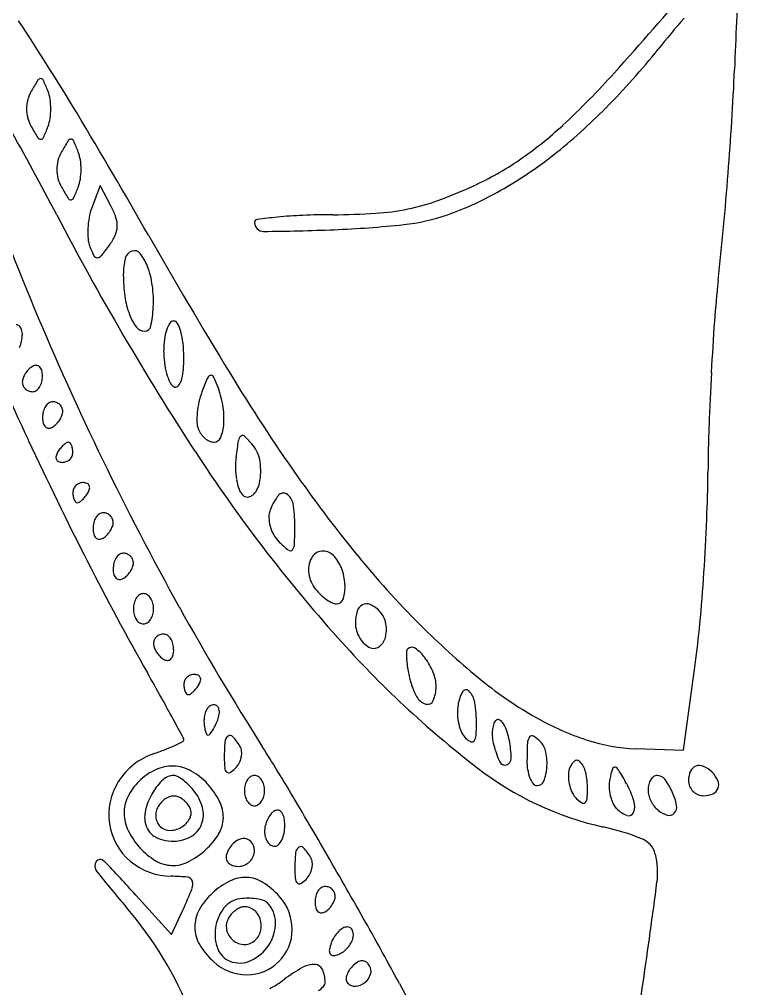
# Model space of a CAD drawing. Header units: millimetres. Extents: x 56222 to 3066687, y -650199 to -121287.
# Drawn here: x 140373.82 to 140374.71, y -185770.094 to -185768.895 of the extents above; entities that cross this region are included whole.
import ezdxf

# ---------------------------------------------------------------- set-up
doc = ezdxf.new("R2010")
doc.units = ezdxf.units.MM
doc.header["$MEASUREMENT"] = 0
doc.layers.add('$TD_AUDIT_GENERATED_(A0BDF17)', color=32, linetype='Continuous', lineweight=30)

msp = doc.modelspace()

# ---------------------------------------------------------------- linework, layer by layer
at = {"layer": '$TD_AUDIT_GENERATED_(A0BDF17)', "linetype": 'Continuous', "lineweight": 25, "ltscale": 2}
for p, q in [((140373.9201, -185769.1002), (140373.9099, -185769.1279)), ((140373.934, -185769.1262), (140373.9201, -185769.1002)), ((140374.642, -185769.7989), (140374.6567, -185769.6927)), ((140374.5834, -185769.7969), (140374.642, -185769.7989)), ((140373.9645, -185769.9782), (140374.0086, -185770.027)), ((140374.0086, -185770.027), (140374.0224, -185769.9967))]:
    msp.add_line(p, q, dxfattribs=at)
for centre, radius, start, end in [((140361.4707, -185768.348), 13.2489, 357.36663, 357.87725), ((140370.292, -185765.1407), 5.7256, 318.1476, 319.6015), ((140371.3193, -185770.5543), 2.9997, 30.9614, 33.5488), ((140376.2682, -185770.2767), 2.1344, 139.5971, 140.9367), ((140373.7956, -185768.27), 1.0501, 315.6167, 320.9367), ((140370.787, -185768.7765), 3.9226, 355.4897, 357.3667), ((140373.8467, -185768.9725), 0.00439, 89.9978, 148.1914), ((140373.8467, -185768.9719), 0.00371, 24.1238, 89.9977), ((140373.8377, -185768.3168), 0.9653, 312.7225, 318.1476), ((140374.1496, -185769.1604), 0.3608, 148.1913, 150.6881), ((140373.6013, -185769.0818), 0.2726, 21.0684, 24.1239), ((140373.8784, -185769.0081), 0.0498, 150.6881, 164.2134), ((140373.8125, -185769.0004), 0.0463, 8.2934, 21.0684), ((140373.8695, -185769.0056), 0.0405, 164.2135, 179.9977), ((140373.7767, -185769.0056), 0.0824, 359.9977, 8.2935), ((140374.0695, -185768.538), 0.6668, 308.1411, 315.6167), ((140373.8695, -185769.0056), 0.0405, 179.9977, 195.782), ((140373.8784, -185769.0031), 0.0498, 195.782, 209.3074), ((140373.7767, -185769.0056), 0.0824, 351.702, 359.9977), ((140366.8807, -185773.2172), 8.1759, 29.73715, 30.96143), ((140370.4899, -185770.9007), 3.8096, 27.5825, 29.4712), ((140374.1496, -185768.8509), 0.3608, 209.3073, 211.8042), ((140373.6013, -185768.9295), 0.2726, 335.8715, 338.9271), ((140373.8125, -185769.0108), 0.0463, 338.9271, 351.702), ((140374.1742, -185768.6811), 0.4694, 304.3567, 312.7226), ((140373.8467, -185769.0387), 0.00439, 211.8041, 269.9977), ((140373.8467, -185769.0394), 0.00371, 269.9978, 335.8716), ((140374.1871, -185769.2354), 0.3608, 148.1913, 150.6881), ((140373.8842, -185769.0475), 0.00439, 89.9978, 148.1914), ((140373.8842, -185769.0468), 0.00371, 24.1238, 89.9977), ((140373.6387, -185769.1567), 0.2726, 21.0684, 24.1239), ((140377.1116, -185767.8827), 3.5478, 199.4147, 202.7049), ((140373.9159, -185769.0831), 0.0498, 150.6881, 164.2134), ((140373.8499, -185769.0754), 0.0463, 8.2934, 21.0684), ((140374.1482, -185768.6383), 0.5393, 299.7904, 308.1411), ((140373.907, -185769.0806), 0.0405, 164.2135, 179.9977), ((140373.8142, -185769.0806), 0.0824, 359.9977, 8.2935), ((140374.2233, -185768.753), 0.3824, 294.6008, 304.3567), ((140373.907, -185769.0806), 0.0405, 179.9977, 195.782), ((140373.8142, -185769.0806), 0.0824, 351.702, 359.9977), ((140370.1236, -185768.7242), 4.5881, 353.8208, 355.4897), ((140373.9159, -185769.0781), 0.0498, 195.782, 209.3074), ((140373.8499, -185769.0858), 0.0463, 338.9271, 351.702), ((140374.126, -185768.5404), 0.6162, 290.1437, 294.6008), ((140374.1871, -185768.9258), 0.3608, 209.3073, 211.8042), ((140373.6387, -185769.0044), 0.2726, 335.8715, 338.9271), ((140374.22, -185768.7637), 0.3948, 289.2406, 299.7904), ((140373.8842, -185769.1137), 0.00439, 211.8041, 269.9977), ((140373.8842, -185769.1143), 0.00371, 269.9978, 335.8716), ((140374.2492, -185768.8763), 0.2584, 281.6123, 290.1438), ((140376.9903, -185767.5049), 3.5244, 207.5826, 213.0916), ((140373.9792, -185769.1535), 0.0739, 159.6971, 169.4322), ((140373.8597, -185769.1659), 0.0842, 18.0413, 28.1527), ((140374.2113, -185770.1588), 1.0223, 90.1829, 92.2636), ((140374.2052, -185768.2454), 0.8911, 270.1829, 273.6202), ((140374.2433, -185768.848), 0.2873, 273.6202, 281.6122), ((140374.27, -185768.9069), 0.2432, 276.1049, 289.2406), ((140374.0052, -185769.1584), 0.1003, 169.4322, 177.1745), ((140373.9095, -185769.1497), 0.0319, 357.1745, 18.0413), ((140374.115, -185769.1462), 0.00379, 97.7103, 179.8991), ((140374.1222, -185769.1462), 0.0109, 179.8992, 270.4457), ((140374.2119, -185769.8612), 0.7253, 95.7087, 97.7103), ((140374.1915, -185769.658), 0.5211, 92.2636, 95.7087), ((140374.1568, -185767.8484), 1.3077, 272.3258, 276.1049), ((140373.9965, -185769.158), 0.0916, 177.1745, 185.1594), ((140373.9115, -185769.1498), 0.0299, 335.4632, 357.1745), ((140374.1015, -185766.4874), 2.6698, 270.4457, 272.3259), ((140373.9417, -185769.1629), 0.0366, 185.1594, 200.9914), ((140373.876, -185769.1336), 0.0689, 323.8228, 335.4633), ((140379.802, -185765.8359), 6.705, 209.73714, 211.42871), ((140374.0157, -185769.1345), 0.1159, 200.9913, 207.1532), ((140373.6949, -185769.0011), 0.2933, 320.6451, 323.8228), ((140373.9637, -185769.1934), 0.0127, 109.2637, 165.9192), ((140373.9625, -185769.1901), 0.00913, 38.781, 109.2637), ((140373.9234, -185769.2215), 0.0593, 20.9913, 38.7811), ((140373.9164, -185769.1854), 0.00428, 207.1533, 274.1258), ((140373.9162, -185769.1827), 0.00706, 274.1258, 320.6451), ((140374.0326, -185769.2107), 0.0837, 165.9191, 179.9977), ((140373.8809, -185769.2378), 0.1048, 7.4711, 20.9914), ((140374.1343, -185769.2107), 0.1854, 179.9977, 188.2626), ((140376.0443, -185769.3652), 1.3672, 173.8208, 175.9258), ((140373.8299, -185769.2445), 0.1563, 357.4461, 7.4711), ((140374.0573, -185769.2219), 0.1077, 188.2625, 200.6781), ((140377.267, -185767.8177), 3.7163, 202.705, 205.8826), ((140373.8566, -185769.2457), 0.1295, 347.2715, 357.4461), ((140377.8677, -185767.5342), 4.4532, 202.8853, 204.9887), ((140374.0153, -185769.2378), 0.0628, 200.6781, 216.8592), ((140374.0113, -185769.2737), 0.00575, 89.9978, 146.5554), ((140374.0113, -185769.2734), 0.00543, 27.4191, 89.9977), ((140378.1473, -185769.515), 3.4756, 175.9257, 176.9745), ((140373.8164, -185769.2787), 0.00591, 48.5866, 91.6492), ((140373.8142, -185769.2811), 0.00915, 15.8566, 48.5865), ((140373.7998, -185769.2852), 0.0242, 359.9978, 15.8567), ((140373.9752, -185769.2679), 0.0126, 216.8592, 269.9978), ((140373.9752, -185769.2725), 0.00796, 269.9978, 347.2715), ((140374.0607, -185769.2985), 0.0614, 161.2186, 172.6033), ((140374.0364, -185769.2903), 0.0358, 146.5553, 161.2186), ((140373.9688, -185769.2954), 0.0533, 15.6918, 27.4192), ((140373.7911, -185769.2852), 0.0328, 346.3443, 359.9977), ((140374.1082, -185769.3047), 0.1093, 172.6032, 179.9978), ((140373.936, -185769.3046), 0.0873, 6.0856, 15.6919), ((140373.7835, -185769.2833), 0.0407, 334.7241, 346.3443), ((140374.1156, -185769.3047), 0.1168, 179.9977, 187.191), ((140373.8632, -185769.3124), 0.1606, 359.9977, 6.0857), ((140373.8325, -185769.3124), 0.1913, 354.7258, 359.9977), ((140373.8544, -185769.3503), 0.0319, 135.6348, 147.3204), ((140373.8497, -185769.3456), 0.0253, 121.7152, 135.6347), ((140373.8412, -185769.3318), 0.00903, 90.0236, 121.7153), ((140373.8412, -185769.3288), 0.00595, 46.7393, 90.0237), ((140373.8385, -185769.3316), 0.00984, 15.1288, 46.7393), ((140374.0925, -185769.3076), 0.0935, 187.191, 195.6918), ((140373.8384, -185769.3436), 0.0145, 159.5081, 179.9978), ((140373.852, -185769.3487), 0.029, 147.3204, 159.5081), ((140373.8225, -185769.3359), 0.0264, 359.9978, 15.1289), ((140373.8187, -185769.3359), 0.0302, 345.7419, 359.9977), ((140374.0714, -185769.3135), 0.0716, 195.6918, 204.9316), ((140373.9692, -185769.325), 0.0541, 341.2185, 354.7258), ((140374.4539, -185769.5065), 0.4347, 157.3368, 159.6971), ((140374.0591, -185769.3417), 0.0069, 111.428, 157.3368), ((140374.0577, -185769.338), 0.00294, 26.7306, 111.4279), ((140373.9483, -185769.3931), 0.1254, 20.9914, 26.7308), ((140376.1597, -185768.0617), 2.4366, 211.4287, 215.0291), ((140378.3019, -185769.5231), 3.6303, 176.9744, 178.0149), ((140373.8349, -185769.3436), 0.011, 179.9977, 204.0713), ((140373.8358, -185769.3433), 0.0119, 204.0715, 226.7393), ((140373.8362, -185769.3428), 0.0126, 226.7394, 248.7459), ((140373.8325, -185769.3415), 0.0151, 304.9347, 327.3204), ((140373.8272, -185769.3381), 0.0215, 327.3205, 345.7419), ((140374.0179, -185769.3384), 0.0126, 204.9316, 238.2804), ((140374.0135, -185769.3456), 0.00413, 238.2803, 312.6512), ((140374.006, -185769.3376), 0.0151, 312.6513, 341.2186), ((140373.9446, -185769.3945), 0.1294, 9.9619, 20.9913), ((140373.8364, -185769.3422), 0.0132, 248.7459, 269.9977), ((140373.8364, -185769.3471), 0.00832, 269.9977, 304.9348), ((140374.1382, -185769.3897), 0.0981, 159.6972, 167.2733), ((140373.8707, -185769.3852), 0.0215, 147.3205, 165.7419), ((140373.8653, -185769.3817), 0.0151, 124.9347, 147.3204), ((140373.8614, -185769.3762), 0.00832, 89.9977, 124.9348), ((140373.8614, -185769.381), 0.0132, 68.7459, 89.9977), ((140373.8616, -185769.3805), 0.0126, 46.7394, 68.7459), ((140373.8621, -185769.38), 0.0119, 24.0715, 46.7393), ((140373.8629, -185769.3796), 0.011, 359.9977, 24.0713), ((140374.1475, -185769.3918), 0.1077, 167.2733, 174.3372), ((140373.9765, -185769.3889), 0.097, 356.2767, 9.9619), ((140373.8791, -185769.3874), 0.0302, 165.7419, 179.9977), ((140373.8753, -185769.3874), 0.0264, 179.9978, 195.1289), ((140373.8458, -185769.3746), 0.029, 327.3204, 339.5081), ((140373.8594, -185769.3796), 0.0145, 339.5081, 359.9978), ((140374.1321, -185769.3903), 0.0921, 174.3372, 181.7301), ((140373.8593, -185769.3917), 0.00984, 195.1288, 226.7393), ((140373.8567, -185769.3945), 0.00595, 226.7393, 270.0237), ((140373.8567, -185769.3914), 0.00903, 270.0236, 301.7153), ((140373.8481, -185769.3776), 0.0253, 301.7152, 315.6347), ((140373.8434, -185769.373), 0.0319, 315.6348, 327.3204), ((140374.0654, -185769.3923), 0.0254, 181.73, 200.9914), ((140374.0193, -185769.3917), 0.0541, 337.8408, 356.2767), ((140376.8481, -185769.4728), 2.1757, 178.0149, 179.5417), ((140374.0681, -185769.3913), 0.0283, 200.9914, 215.4467), ((140374.0692, -185769.3905), 0.0296, 215.4468, 229.4261), ((140374.0609, -185769.4086), 0.00923, 269.9978, 337.8408), ((140374.0993, -185769.417), 0.00815, 125.1574, 170.8095), ((140374.0968, -185769.4134), 0.00377, 45.3957, 125.1572), ((140374.0017, -185769.5098), 0.1391, 39.4466, 45.3958), ((140378.0155, -185767.4653), 4.6163, 204.9887, 207.0616), ((140373.9012, -185769.4495), 0.0385, 133.356, 141.5202), ((140373.895, -185769.443), 0.0295, 124.5506, 133.3559), ((140373.8809, -185769.4225), 0.00464, 89.9977, 124.5506), ((140373.8809, -185769.4207), 0.00285, 42.3495, 89.9977), ((140373.8755, -185769.4256), 0.0101, 23.7945, 42.3495), ((140373.8691, -185769.4284), 0.0171, 9.656, 23.7944), ((140374.0663, -185769.3939), 0.0252, 229.4261, 244.5588), ((140374.0609, -185769.4053), 0.0126, 244.5589, 269.9977), ((140374.5592, -185769.4914), 0.4741, 170.8094, 173.2875), ((140374.0767, -185769.4481), 0.042, 8.2911, 39.4465), ((140373.872, -185769.4365), 0.00647, 167.1661, 203.7944), ((140373.881, -185769.4386), 0.0157, 148.2803, 167.1662), ((140373.9098, -185769.4564), 0.0496, 141.5201, 148.2802), ((140373.8738, -185769.43), 0.0127, 313.3561, 336.0094), ((140373.8747, -185769.4303), 0.0117, 336.0093, 359.9977), ((140373.8579, -185769.4303), 0.0285, 359.9978, 9.656), ((140375.6433, -185768.3827), 1.9165, 213.0916, 221.7836), ((140374.1891, -185769.4479), 0.1014, 173.2876, 181.3488), ((140373.871, -185769.437), 0.00534, 203.7943, 245.1213), ((140373.8732, -185769.4323), 0.0105, 245.1213, 269.9977), ((140373.8732, -185769.4289), 0.0139, 269.9977, 291.3261), ((140373.8734, -185769.4295), 0.0133, 291.3262, 313.3559), ((140377.2412, -185767.8302), 3.6876, 205.8827, 209.0725), ((140374.0423, -185769.4531), 0.0767, 348.4367, 8.291), ((140374.183, -185769.448), 0.0953, 181.3488, 189.7945), ((140375.4903, -185768.5309), 1.619, 215.0292, 219.5444), ((140373.0067, -185769.442), 1.6658, 357.5473, 359.5416), ((140373.899, -185769.4807), 0.0127, 133.356, 156.0094), ((140373.8994, -185769.4812), 0.0133, 111.3262, 133.356), ((140373.8996, -185769.4817), 0.0139, 89.9977, 111.3261), ((140373.8996, -185769.4784), 0.0105, 65.1213, 89.9977), ((140373.9018, -185769.4736), 0.00534, 23.7943, 65.1213), ((140373.9008, -185769.4741), 0.00647, 347.1661, 23.7944), ((140374.1648, -185769.4512), 0.0768, 189.7946, 198.8657), ((140374.0912, -185769.4631), 0.0269, 310.3001, 348.4366), ((140373.8981, -185769.4803), 0.0117, 156.0093, 179.9977), ((140373.9149, -185769.4803), 0.0285, 179.9978, 189.656), ((140373.863, -185769.4542), 0.0496, 321.5201, 328.2802), ((140373.8917, -185769.472), 0.0157, 328.2803, 347.1662), ((140374.1096, -185769.47), 0.0185, 198.8655, 224.9977), ((140374.1028, -185769.4768), 0.00891, 224.9977, 310.3), ((140374.195, -185769.5259), 0.0687, 141.9943, 159.0042), ((140374.1469, -185769.4883), 0.00767, 57.6857, 141.9944), ((140374.1415, -185769.4968), 0.0177, 9.5021, 57.6857), ((140373.9037, -185769.4822), 0.0171, 189.656, 203.7944), ((140373.8973, -185769.485), 0.0101, 203.7945, 222.3495), ((140373.8919, -185769.4899), 0.00285, 222.3495, 269.9977), ((140373.8919, -185769.4882), 0.00464, 269.9977, 304.5506), ((140373.8778, -185769.4677), 0.0295, 304.5506, 313.3559), ((140373.8716, -185769.4611), 0.0385, 313.356, 321.5202), ((140374, -185769.5205), 0.1612, 359.9978, 9.502), ((140373.9277, -185769.5192), 0.0151, 124.9347, 147.3204), ((140373.9239, -185769.5136), 0.00832, 89.9977, 124.9348), ((140373.9239, -185769.5184), 0.0132, 68.7459, 89.9977), ((140373.9241, -185769.5179), 0.0126, 46.7394, 68.7459), ((140374.1552, -185769.5106), 0.0261, 159.0041, 180.481), ((140373.9416, -185769.5248), 0.0302, 165.7419, 179.9977), ((140373.9331, -185769.5226), 0.0215, 147.3205, 165.7419), ((140373.9245, -185769.5174), 0.0119, 24.0715, 46.7393), ((140373.9253, -185769.517), 0.011, 359.9977, 24.0713), ((140373.9219, -185769.517), 0.0145, 339.5081, 359.9978), ((140374.1711, -185769.5105), 0.042, 180.4811, 195.5243), ((140373.4831, -185769.5204), 0.6781, 357.9783, 359.9978), ((140371.8894, -185769.3942), 2.7842, 356.1898, 357.5472), ((140373.9378, -185769.5248), 0.0264, 179.9978, 195.1289), ((140373.9218, -185769.5291), 0.00984, 195.1288, 226.7393), ((140373.9058, -185769.5104), 0.0319, 315.6348, 327.3204), ((140373.9083, -185769.512), 0.029, 327.3204, 339.5081), ((140374.1755, -185769.5092), 0.0466, 195.5245, 209.8054), ((140374.1723, -185769.5111), 0.0429, 209.8054, 224.9977), ((140373.9191, -185769.5319), 0.00595, 226.7393, 270.0237), ((140373.9191, -185769.5288), 0.00903, 270.0236, 301.7153), ((140373.9106, -185769.515), 0.0253, 301.7152, 315.6347), ((140374.2344, -185769.449), 0.1307, 224.9976, 231.5445), ((140374.1505, -185769.544), 0.0103, 317.5059, 357.9783), ((140373.9488, -185769.5636), 0.00832, 89.9977, 124.9348), ((140373.9488, -185769.5684), 0.0132, 68.7459, 89.9977), ((140373.949, -185769.5679), 0.0126, 46.7394, 68.7459), ((140374.1554, -185769.5485), 0.00363, 231.5446, 317.506), ((140374.196, -185769.5687), 0.0161, 97.0646, 152.4786), ((140374.1962, -185769.5701), 0.0175, 44.9977, 97.0647), ((140377.0693, -185767.9488), 3.5538, 207.0615, 209.5835), ((140373.9666, -185769.5747), 0.0302, 165.7419, 179.9977), ((140373.9581, -185769.5726), 0.0215, 147.3205, 165.7419), ((140373.9527, -185769.5691), 0.0151, 124.9347, 147.3204), ((140373.9495, -185769.5674), 0.0119, 24.0715, 46.7393), ((140373.9503, -185769.567), 0.011, 359.9977, 24.0713), ((140373.9469, -185769.567), 0.0145, 339.5081, 359.9978), ((140374.2107, -185769.5763), 0.0326, 152.4786, 187.8885), ((140374.1773, -185769.589), 0.0443, 20.6211, 44.9977), ((140375.1493, -185768.8124), 1.1769, 219.5445, 225.2793), ((140373.9627, -185769.5747), 0.0264, 179.9978, 195.1289), ((140373.9308, -185769.5604), 0.0319, 315.6348, 327.3204), ((140373.9333, -185769.5619), 0.029, 327.3204, 339.5081), ((140374.1501, -185769.5992), 0.0734, 3.9136, 20.621), ((140372.0064, -185769.402), 2.667, 354.8216, 356.1898), ((140373.9467, -185769.5791), 0.00984, 195.1288, 226.7393), ((140373.9441, -185769.5819), 0.00595, 226.7393, 270.0237), ((140373.9441, -185769.5788), 0.00903, 270.0236, 301.7153), ((140373.9356, -185769.565), 0.0253, 301.7152, 315.6347), ((140374.2157, -185769.5756), 0.0376, 187.8886, 219.6879), ((140374.2429, -185769.553), 0.073, 219.6879, 227.1738), ((140374.1765, -185769.5974), 0.0468, 342.5287, 3.9136), ((140373.9819, -185769.622), 0.0203, 146.3076, 165.1554), ((140373.9772, -185769.6189), 0.0147, 123.7162, 146.3076), ((140373.9738, -185769.6138), 0.00858, 89.9978, 123.7162), ((140373.9738, -185769.6138), 0.00858, 56.2793, 89.9977), ((140373.9704, -185769.6189), 0.0147, 33.6879, 56.2792), ((140373.9657, -185769.622), 0.0203, 14.8401, 33.6879), ((140374.2389, -185769.5574), 0.0671, 227.1738, 235.1475), ((140374.2314, -185769.568), 0.0541, 235.1475, 243.6632), ((140374.2127, -185769.6088), 0.00892, 269.9978, 342.5288), ((140373.9893, -185769.624), 0.028, 165.1554, 179.9978), ((140373.9893, -185769.624), 0.028, 179.9976, 194.8401), ((140373.9583, -185769.624), 0.028, 359.9976, 14.8401), ((140373.9583, -185769.624), 0.028, 345.1554, 359.9978), ((140376.9982, -185767.9653), 3.4095, 209.0724, 212.4554), ((140374.2127, -185769.6059), 0.0118, 243.6633, 269.9977), ((140374.2853, -185769.6414), 0.0492, 162.856, 179.9978), ((140374.2511, -185769.6308), 0.0134, 117.7231, 162.856), ((140374.25, -185769.6287), 0.011, 66.5012, 117.7231), ((140374.2403, -185769.6511), 0.0354, 44.9977, 66.5012), ((140374.2434, -185769.6479), 0.0309, 13.7419, 44.9977), ((140373.9819, -185769.6259), 0.0203, 194.8401, 213.6879), ((140373.9772, -185769.6291), 0.0147, 213.6879, 236.2792), ((140373.9704, -185769.6291), 0.0147, 303.7162, 326.3076), ((140373.9657, -185769.6259), 0.0203, 326.3076, 345.1554), ((140373.9738, -185769.6341), 0.00858, 236.2793, 269.9977), ((140373.9738, -185769.6341), 0.00858, 269.9978, 303.7162), ((140374.2696, -185769.6414), 0.0335, 179.9977, 196.6323), ((140374.2755, -185769.6396), 0.0396, 196.6322, 211.2818), ((140374.2359, -185769.6497), 0.0386, 347.2883, 13.7419), ((140375.0005, -185768.9628), 0.9653, 225.2793, 230.991), ((140373.6114, -185769.5474), 1.0553, 352.0873, 354.8216), ((140373.9973, -185769.6669), 0.011, 155.9241, 179.9978), ((140373.9981, -185769.6673), 0.0119, 133.2561, 155.924), ((140373.9986, -185769.6678), 0.0126, 111.2496, 133.2561), ((140373.9988, -185769.6684), 0.0132, 89.9978, 111.2495), ((140373.9988, -185769.6635), 0.00832, 55.0606, 89.9978), ((140373.9949, -185769.6691), 0.0151, 32.675, 55.0608), ((140373.9895, -185769.6725), 0.0215, 14.2536, 32.675), ((140375.1754, -185768.8009), 1.289, 221.7836, 232.255), ((140374.2726, -185769.6414), 0.0363, 211.2818, 226.5832), ((140374.2521, -185769.6534), 0.0221, 309.9996, 347.2884), ((140374.0008, -185769.6669), 0.0145, 179.9977, 200.4874), ((140374.0144, -185769.6619), 0.029, 200.4874, 212.675), ((140373.981, -185769.6747), 0.0302, 359.9978, 14.2536), ((140373.9849, -185769.6747), 0.0264, 344.8666, 359.9977), ((140374.2627, -185769.6519), 0.0218, 226.5832, 249.0041), ((140374.259, -185769.6616), 0.0114, 249.0041, 309.9996), ((140374.3051, -185769.6776), 0.00576, 134.9978, 178.2802), ((140374.306, -185769.6786), 0.00705, 54.9549, 134.9978), ((140374.2791, -185769.717), 0.054, 36.9266, 54.9549), ((140374.0168, -185769.6603), 0.0319, 212.6751, 224.3607), ((140374.0121, -185769.6649), 0.0253, 224.3608, 238.2802), ((140374.0035, -185769.6787), 0.00903, 238.2802, 269.9718), ((140374.0035, -185769.6818), 0.00595, 269.9718, 313.2562), ((140374.0009, -185769.679), 0.00984, 313.2562, 344.8667), ((140374.3946, -185769.6803), 0.0952, 178.2803, 183.8786), ((140374.4116, -185769.6792), 0.1124, 183.8787, 189.7811), ((140374.2559, -185769.7344), 0.083, 22.5133, 36.9266), ((140374.4696, -185769.6692), 0.1712, 189.7812, 194.0871), ((140370.0277, -185771.9462), 4.5433, 29.1397, 29.5834), ((140374.0364, -185769.718), 0.0127, 133.356, 156.0094), ((140374.0368, -185769.7185), 0.0133, 111.3262, 133.356), ((140374.037, -185769.719), 0.0139, 89.9977, 111.3261), ((140374.037, -185769.7157), 0.0105, 65.1213, 89.9977), ((140374.0392, -185769.711), 0.00534, 23.7943, 65.1213), ((140374.0382, -185769.7114), 0.00647, 347.1661, 23.7944), ((140374.3987, -185769.687), 0.0981, 194.087, 207.6708), ((140374.2903, -185769.7202), 0.0457, 359.9977, 22.5133), ((140374.0355, -185769.7177), 0.0117, 156.0093, 179.9977), ((140374.0523, -185769.7177), 0.0285, 179.9978, 189.656), ((140374.0411, -185769.7196), 0.0171, 189.656, 203.7944), ((140374.009, -185769.6985), 0.0385, 313.356, 321.5202), ((140374.0004, -185769.6916), 0.0496, 321.5201, 328.2802), ((140374.0291, -185769.7094), 0.0157, 328.2803, 347.1662), ((140374.2925, -185769.7202), 0.0435, 336.6532, 359.9978), ((140374.3731, -185769.7291), 0.00498, 44.8172, 150.479), ((140374.6997, -185769.3341), 0.4875, 230.9911, 240.5141), ((140371.8412, -185770.9352), 2.4671, 28.4388, 29.1397), ((140374.0347, -185769.7224), 0.0101, 203.7945, 222.3495), ((140374.0293, -185769.7273), 0.00285, 222.3495, 269.9977), ((140374.0293, -185769.7255), 0.00464, 269.9977, 304.5506), ((140374.0152, -185769.705), 0.0295, 304.5506, 313.3559), ((140374.3284, -185769.7238), 0.0187, 207.6709, 253.9828), ((140374.41, -185769.75), 0.0474, 150.4789, 171.3878), ((140374.3579, -185769.7441), 0.0263, 9.301, 44.8172), ((140374.0696, -185769.7593), 0.0206, 147.1456, 165.6417), ((140374.0645, -185769.756), 0.0145, 124.7214, 147.1457), ((140374.0609, -185769.7507), 0.0081, 89.9977, 124.7214), ((140374.0609, -185769.7486), 0.00601, 48.1762, 89.9978), ((140374.0595, -185769.7502), 0.00808, 14.6796, 48.1762), ((140374.0525, -185769.752), 0.0153, 351.8106, 14.6797), ((140374.3254, -185769.7343), 0.00775, 253.9828, 336.6532), ((140374.4212, -185769.7517), 0.0587, 171.3878, 182.7014), ((140374.2247, -185769.766), 0.1613, 359.9978, 9.3009), ((140366.3663, -185773.9003), 8.6934, 28.26511, 28.43884), ((140374.0777, -185769.7614), 0.0289, 165.6418, 179.9978), ((140374.0347, -185769.7495), 0.0332, 339.004, 351.8105), ((140374.4306, -185769.7513), 0.0682, 182.7014, 192.8211), ((140374.6308, -185769.4559), 0.3475, 240.5141, 251.9217), ((140374.1214, -185769.7614), 0.0727, 179.9977, 185.6684), ((140374.0881, -185769.7647), 0.0391, 185.6685, 194.6797), ((140374.0112, -185769.7436), 0.0572, 327.1457, 334.1096), ((140373.9802, -185769.7286), 0.0916, 334.1096, 339.0042), ((140374.4218, -185769.7533), 0.0592, 192.821, 203.5355), ((140374.2088, -185769.766), 0.1772, 355.2788, 359.9977), ((140374.4383, -185769.7767), 0.0327, 160.2655, 173.8274), ((140374.415, -185769.7684), 0.00802, 121.7151, 160.2654), ((140374.4128, -185769.7648), 0.00386, 55.1355, 121.7152), ((140374.4056, -185769.7752), 0.0165, 32.374, 55.1356), ((140374.3863, -185769.7874), 0.0393, 18.3551, 32.3741), ((140374.0179, -185769.7863), 0.00589, 359.9978, 28.2652), ((140374.074, -185769.7684), 0.0246, 194.6796, 205.3809), ((140374.0537, -185769.778), 0.0021, 205.3808, 269.9977), ((140374.0537, -185769.7771), 0.00303, 269.9978, 320.1136), ((140374.0217, -185769.7504), 0.0447, 320.1135, 327.1456), ((140374.0842, -185769.7893), 0.00963, 125.6079, 174.742), ((140374.0812, -185769.7851), 0.00445, 41.9204, 125.608), ((140374.0241, -185769.8364), 0.0812, 31.7152, 41.9204), ((140374.389, -185769.7676), 0.0233, 203.5356, 224.9977), ((140374.3869, -185769.7696), 0.0204, 224.9977, 246.1418), ((140374.3726, -185769.7795), 0.0129, 323.1744, 355.2787), ((140374.4522, -185769.7782), 0.0467, 173.8274, 185.4002), ((140374.4683, -185769.7767), 0.063, 185.4001, 194.6527), ((140374.3379, -185769.8035), 0.0903, 10.8199, 18.3551), ((140374.463, -185769.7907), 0.014, 143.9704, 177.2872), ((140374.4546, -185769.7846), 0.0036, 57.831, 143.9704), ((140374.4301, -185769.8235), 0.0496, 44.9977, 57.8311), ((140373.9124, -185769.5701), 0.2444, 291.1645, 294.2466), ((140373.8616, -185769.4573), 0.368, 294.2466, 295.9327), ((140374.0216, -185769.7863), 0.00217, 295.9326, 359.9977), ((140374.2829, -185769.8076), 0.2091, 174.7421, 179.9977), ((140374.0803, -185769.8016), 0.0151, 6.4792, 31.7152), ((140372.1836, -185771.0273), 2.2963, 30.7874, 32.4553), ((140374.3801, -185769.7851), 0.00352, 246.1417, 323.1744), ((140374.5259, -185769.7616), 0.1225, 194.6528, 204.9296), ((140374.2963, -185769.8114), 0.1327, 1.08, 10.8199), ((140374.8992, -185769.8114), 0.4507, 177.2873, 179.9977), ((140374.4474, -185769.8062), 0.0251, 11.268, 44.9978), ((140374.5907, -185769.5787), 0.2184, 251.9217, 268.0782), ((140374.0138, -185769.8824), 0.0838, 109.2164, 147.5096), ((140373.8378, -185769.3774), 0.451, 289.2164, 291.1646), ((140374.2147, -185769.8076), 0.1409, 179.9978, 185.2337), ((140374.0681, -185769.802), 0.0274, 332.0258, 348.6632), ((140374.0714, -185769.8026), 0.024, 348.6632, 6.4792), ((140374.4032, -185769.815), 0.0701, 355.599, 11.2679), ((140374.0092, -185769.8669), 0.0484, 87.8222, 114.7823), ((140374.0091, -185769.8682), 0.0497, 61.2911, 87.8223), ((140374.0688, -185769.8024), 0.0266, 314.9977, 332.0258), ((140374.63, -185769.5054), 0.3981, 232.255, 257.3834), ((140374.4211, -185769.8104), 0.0069, 204.9295, 287.6636), ((140374.4207, -185769.8091), 0.00825, 287.6636, 1.08), ((140374.5272, -185769.8114), 0.0788, 179.9977, 188.7325), ((140374.5222, -185769.8285), 0.0222, 135.8476, 168.5386), ((140374.5102, -185769.8168), 0.00545, 44.8988, 135.8475), ((140374.4951, -185769.8317), 0.0266, 12.2726, 44.8988), ((140374.5568, -185769.8226), 0.00276, 74.0236, 162.9663), ((140374.5555, -185769.8271), 0.00747, 30.7196, 74.0235), ((140374.6615, -185769.8294), 0.0116, 109.6516, 156.321), ((140374.6619, -185769.8306), 0.0129, 65.9434, 109.6516), ((140374.653, -185769.8504), 0.0346, 44.9977, 65.9436), ((140374.0187, -185769.8875), 0.0711, 114.7823, 134.9977), ((140374.0113, -185769.8494), 0.0193, 89.9978, 133.0071), ((140374.0113, -185769.8397), 0.0096, 61.1927, 89.9978), ((140373.9885, -185769.8812), 0.0569, 53.4687, 61.1927), ((140373.9961, -185769.892), 0.0768, 42.1424, 61.2912), ((140374.0828, -185769.8197), 0.00853, 185.2337, 225.6679), ((140374.0793, -185769.8233), 0.00348, 225.6679, 300.6679), ((140374.064, -185769.7976), 0.0334, 300.668, 314.9977), ((140374.1146, -185769.8437), 0.0147, 123.7162, 146.3076), ((140374.1112, -185769.8387), 0.00858, 89.9978, 123.7162), ((140374.1112, -185769.8387), 0.00858, 56.2793, 89.9977), ((140374.1078, -185769.8437), 0.0147, 33.6879, 56.2792), ((140374.4949, -185769.8163), 0.046, 188.7325, 201.7992), ((140374.4176, -185769.8161), 0.0557, 337.9624, 355.5991), ((140374.5347, -185769.831), 0.035, 168.5386, 183.5269), ((140374.4242, -185769.8472), 0.0992, 359.9978, 12.2726), ((140374.6923, -185769.8641), 0.1444, 162.9661, 168.2054), ((140374.0358, -185770.1359), 0.612, 28.8588, 30.7197), ((140374.6134, -185769.8427), 0.0139, 126.0416, 148.2103), ((140374.6095, -185769.8373), 0.00723, 89.9977, 126.0415), ((140374.6095, -185769.8419), 0.0118, 37.2112, 89.9977), ((140374.6773, -185769.8364), 0.0289, 156.321, 179.9977), ((140374.653, -185769.8504), 0.0346, 24.0519, 44.9978), ((140374.0082, -185769.8788), 0.0772, 147.5096, 188.2321), ((140374.0212, -185769.8899), 0.0746, 134.9978, 153.5225), ((140374.0477, -185769.8884), 0.0726, 133.0071, 149.0546), ((140373.98, -185769.8926), 0.0712, 46.1497, 53.4687), ((140373.971, -185769.9019), 0.0841, 39.6878, 46.1498), ((140373.9786, -185769.9079), 0.1005, 27.0752, 42.1425), ((140374.1267, -185769.8488), 0.028, 165.1554, 179.9978), ((140374.1193, -185769.8469), 0.0203, 146.3076, 165.1554), ((140374.1031, -185769.8469), 0.0203, 14.8401, 33.6879), ((140374.0957, -185769.8488), 0.028, 359.9976, 14.8401), ((140374.477, -185769.8235), 0.0268, 201.7991, 218.9539), ((140374.461, -185769.8364), 0.00615, 218.9539, 269.9977), ((140374.461, -185769.8337), 0.00892, 269.9977, 337.9624), ((140374.5495, -185769.8301), 0.0498, 183.527, 195.0456), ((140374.5472, -185769.8307), 0.0475, 195.0457, 206.8034), ((140374.5916, -185769.843), 0.0416, 168.2054, 181.8879), ((140374.4686, -185769.8975), 0.1179, 17.7322, 28.8588), ((140374.6273, -185769.8481), 0.029, 166.2453, 179.9978), ((140374.6188, -185769.846), 0.0202, 148.2103, 166.2452), ((140374.5549, -185769.8834), 0.0805, 24.3855, 37.2112), ((140374.6669, -185769.8364), 0.0186, 179.9978, 202.6219), ((140374.6672, -185769.8362), 0.0189, 202.6218, 224.9977), ((140374.6729, -185769.8416), 0.0129, 340.3439, 24.052), ((140374.0552, -185769.8929), 0.0814, 149.0546, 164.3532), ((140374.0112, -185769.8733), 0.0176, 89.5451, 126.0039), ((140374.0112, -185769.8735), 0.0179, 53.4482, 89.5451), ((140373.9924, -185769.8842), 0.0563, 14.9871, 39.6879), ((140374.1267, -185769.8488), 0.028, 179.9976, 194.8401), ((140374.1193, -185769.8508), 0.0203, 194.8401, 213.6879), ((140374.1031, -185769.8508), 0.0203, 326.3076, 345.1554), ((140374.0957, -185769.8488), 0.028, 345.1554, 359.9978), ((140368.0071, -185773.5157), 7.1579, 30.07253, 30.78735), ((140374.5285, -185769.8402), 0.0265, 206.8035, 224.9978), ((140374.4102, -185769.8472), 0.1133, 354.0927, 359.9977), ((140374.6034, -185769.8427), 0.0534, 181.8878, 193.227), ((140374.5989, -185769.8437), 0.0487, 193.227, 205.0236), ((140374.6273, -185769.8481), 0.0289, 179.9978, 207.3881), ((140374.5558, -185769.883), 0.0795, 11.4998, 24.3855), ((140374.6672, -185769.8362), 0.0189, 224.9977, 247.3737), ((140374.6671, -185769.8365), 0.0186, 247.3736, 269.9977), ((140374.6671, -185769.8262), 0.0289, 269.9978, 293.6745), ((140374.674, -185769.842), 0.0116, 293.6745, 340.3439), ((140373.9944, -185769.8766), 0.0446, 153.5226, 180.7231), ((140374.0209, -185769.8866), 0.0341, 126.0039, 148.2802), ((140374.0008, -185769.8875), 0.0353, 31.7153, 53.4482), ((140374.0301, -185769.8815), 0.0426, 358.4704, 27.0751), ((140374.1146, -185769.8539), 0.0147, 213.6879, 236.2792), ((140374.1112, -185769.859), 0.00858, 236.2793, 269.9977), ((140374.1112, -185769.859), 0.00858, 269.9978, 303.7162), ((140374.1078, -185769.8539), 0.0147, 303.7162, 326.3076), ((140374.5345, -185769.8342), 0.0349, 224.9977, 238.4433), ((140374.518, -185769.861), 0.00351, 238.4433, 310.6603), ((140374.5155, -185769.8581), 0.00735, 310.6603, 354.0928), ((140374.5766, -185769.8541), 0.0241, 205.0235, 224.9977), ((140374.5607, -185769.868), 0.0212, 338.1229, 17.7323), ((140374.6382, -185769.8424), 0.0412, 207.3881, 228.3642), ((140374.6232, -185769.8693), 0.0107, 314.9977, 11.4998), ((140373.9984, -185769.8765), 0.0486, 180.723, 206.5541), ((140374.0143, -185769.8814), 0.039, 164.3532, 190.8984), ((140374.0114, -185769.8792), 0.0224, 168.3808, 185.81), ((140374.0076, -185769.8784), 0.0185, 148.2803, 168.3809), ((140374.0192, -185769.8761), 0.0137, 337.205, 31.7153), ((140374.0142, -185769.8783), 0.0338, 338.7768, 14.987), ((140374.1596, -185769.9002), 0.0359, 141.8883, 154.0933), ((140374.1458, -185769.8894), 0.0183, 121.7153, 141.8884), ((140374.1394, -185769.879), 0.00614, 75.8988, 121.7152), ((140374.1392, -185769.88), 0.00709, 34.7572, 75.8989), ((140374.1308, -185769.8858), 0.0173, 10.9596, 34.7573), ((140374.5847, -185769.846), 0.0356, 224.9977, 249.7835), ((140374.5746, -185769.8736), 0.00625, 249.7835, 338.1229), ((140374.6291, -185769.8527), 0.0274, 228.3642, 254.9015), ((140374.6243, -185769.8704), 0.00912, 254.9015, 314.9977), ((140374.0054, -185769.8793), 0.0743, 188.232, 229.9317), ((140374.0014, -185769.8839), 0.0258, 190.8985, 213.9263), ((140374.0109, -185769.8792), 0.0219, 185.8098, 203.4548), ((140374.0062, -185769.8813), 0.0168, 203.4549, 224.9977), ((140374.0078, -185769.8713), 0.0261, 303.4786, 337.205), ((140374.018, -185769.8798), 0.0297, 299.5381, 338.7768), ((140374.0324, -185769.8816), 0.0403, 328.8738, 358.4704), ((140374.1542, -185769.8995), 0.0305, 165.8351, 179.9978), ((140374.1626, -185769.9016), 0.0391, 154.0933, 165.8351), ((140374.0997, -185769.8918), 0.049, 359.9977, 10.9596), ((140374.0955, -185769.8918), 0.0532, 349.3256, 359.9978), ((140374.0403, -185769.8556), 0.0955, 206.5541, 222.1424), ((140374.0007, -185769.8844), 0.025, 213.9262, 237.4657), ((140374.0063, -185769.8812), 0.0169, 224.9977, 272.4834), ((140374.0057, -185769.8682), 0.0299, 272.4833, 303.4786), ((140373.9929, -185769.8577), 0.0865, 312.1424, 328.8739), ((140374.1495, -185769.8995), 0.0258, 179.9978, 195.4759), ((140374.1153, -185769.8955), 0.0331, 334.0934, 349.3256), ((140374.4736, -185770.2041), 0.318, 68.3788, 77.3833), ((140374.0049, -185769.8778), 0.0327, 237.4658, 257.5877), ((140374.0113, -185769.8488), 0.0625, 257.5877, 269.9977), ((140374.0113, -185769.8679), 0.0434, 269.9978, 299.538), ((140374.1096, -185769.9387), 0.0348, 135.7173, 161.5628), ((140374.0998, -185769.9291), 0.0211, 98.1278, 135.7171), ((140374.0984, -185769.9197), 0.0116, 43.1896, 98.1279), ((140374.0952, -185769.9227), 0.016, 359.9977, 43.1897), ((140374.1432, -185769.9013), 0.0192, 195.4759, 214.7573), ((140374.1391, -185769.9041), 0.0143, 214.7573, 237.5203), ((140374.1362, -185769.9087), 0.00887, 237.5203, 269.9978), ((140374.1362, -185769.9107), 0.00683, 269.9977, 314.2789), ((140374.1269, -185769.9012), 0.0201, 314.2789, 334.0934), ((140374.5806, -185769.9341), 0.0275, 14.3544, 68.3787), ((140374.0336, -185769.8616), 0.0865, 222.1424, 238.8739), ((140373.9835, -185769.8473), 0.1005, 297.0752, 312.1425), ((140374.0868, -185769.9311), 0.0107, 161.5628, 192.1018), ((140374.0916, -185769.9227), 0.0196, 337.3737, 359.9977), ((140374.3703, -185769.945), 0.2091, 174.7421, 179.9977), ((140374.1716, -185769.9267), 0.00963, 125.6079, 174.742), ((140374.1686, -185769.9225), 0.00445, 41.9204, 125.608), ((140374.1116, -185769.9738), 0.0812, 31.7152, 41.9204), ((140374.5183, -185769.9501), 0.0919, 352.6094, 14.3544), ((140373.9229, -185769.9422), 0.00945, 142.4922, 218.7149), ((140373.9204, -185769.9404), 0.00637, 44.0031, 142.4922), ((140372.677, -185771.1412), 1.735, 42.0937, 44.0032), ((140374.0087, -185769.8753), 0.0795, 229.9317, 269.6078), ((140374.0098, -185769.9011), 0.0403, 238.8738, 268.4704), ((140374.0098, -185769.8989), 0.0426, 268.4704, 297.0751), ((140374.0858, -185769.9313), 0.00972, 192.102, 224.9978), ((140374.0882, -185769.9288), 0.0132, 224.9977, 252.3636), ((140374.0913, -185769.9226), 0.0199, 292.6218, 314.9978), ((140374.0913, -185769.9226), 0.0199, 314.9977, 337.3737), ((140374.1677, -185769.939), 0.0151, 6.4792, 31.7152), ((140374.1589, -185769.9401), 0.024, 348.6632, 6.4792), ((140367.5265, -185773.794), 7.7132, 29.36553, 30.07256), ((140375.3358, -185768.8097), 1.8203, 218.7149, 220.56), ((140374.0914, -185769.9188), 0.0237, 252.3636, 269.9978), ((140374.0914, -185769.9229), 0.0196, 269.9977, 292.6218), ((140374.3021, -185769.945), 0.1409, 179.9978, 185.2337), ((140374.1555, -185769.9394), 0.0274, 332.0258, 348.6632), ((140374.0067, -185770.165), 0.2102, 84.0462, 89.6078), ((140374.0278, -185769.9628), 0.00695, 18.8175, 84.0461), ((140374.0221, -185769.9648), 0.0129, 337.7142, 18.8175), ((140374.1266, -185770.0502), 0.1006, 116.9148, 132.1424), ((140374.0998, -185769.9975), 0.0414, 87.3682, 116.9147), ((140374.0998, -185769.9971), 0.041, 57.6458, 87.3681), ((140374.0693, -185770.0452), 0.098, 42.1425, 57.6457), ((140374.1703, -185769.9571), 0.00853, 185.2337, 225.6679), ((140374.1667, -185769.9607), 0.00348, 225.6679, 300.6679), ((140374.1515, -185769.935), 0.0334, 300.668, 314.9977), ((140374.1563, -185769.9398), 0.0266, 314.9977, 332.0258), ((140366.5979, -185768.9227), 8.0786, 351.71956, 352.60947), ((140373.3292, -185769.6808), 0.7619, 335.5023, 337.7141), ((140374.1134, -185770.0357), 0.0809, 132.1424, 150.8653), ((140374.2079, -185769.9848), 0.0215, 147.3205, 165.7419), ((140374.2025, -185769.9814), 0.0151, 124.9347, 147.3204), ((140374.1987, -185769.9758), 0.00832, 89.9977, 124.9348), ((140374.1987, -185769.9807), 0.0132, 68.7459, 89.9977), ((140374.1989, -185769.9801), 0.0126, 46.7394, 68.7459), ((140374.1993, -185769.9796), 0.0119, 24.0715, 46.7393), ((140374.2001, -185769.9792), 0.011, 359.9977, 24.0713), ((140374.0972, -185770.0121), 0.0298, 98.144, 142.6665), ((140374.1034, -185770.0555), 0.0736, 90.0171, 98.144), ((140374.1034, -185770.0498), 0.0679, 81.3821, 90.0171), ((140374.1055, -185770.0363), 0.0543, 72.068, 81.3821), ((140374.1182, -185769.9969), 0.0129, 44.9978, 72.0681), ((140374.1034, -185770.0117), 0.0338, 359.8708, 44.9977), ((140374.0963, -185770.0208), 0.0616, 0.1717, 42.1425), ((140374.2164, -185769.987), 0.0302, 165.7419, 179.9977), ((140374.2126, -185769.987), 0.0264, 179.9978, 195.1289), ((140374.1831, -185769.9742), 0.029, 327.3204, 339.5081), ((140374.1967, -185769.9792), 0.0145, 339.5081, 359.9978), ((140373.5939, -185770.3005), 0.4725, 21.7393, 40.56), ((140374.08, -185770.017), 0.0426, 150.8653, 181.0997), ((140374.1167, -185770.027), 0.0544, 142.6665, 171.0934), ((140374.1084, -185770.0249), 0.0347, 124.9759, 136.1413), ((140374.1056, -185770.0209), 0.0298, 113.051, 124.9758), ((140374.0987, -185770.0048), 0.0123, 89.9977, 113.0509), ((140374.0987, -185770.0116), 0.0191, 51.4243, 89.9977), ((140374.0958, -185770.0152), 0.0238, 18.7014, 51.4241), ((140374.1966, -185769.9913), 0.00984, 195.1288, 226.7393), ((140374.1939, -185769.9941), 0.00595, 226.7393, 270.0237), ((140374.1939, -185769.991), 0.00903, 270.0236, 301.7153), ((140374.1854, -185769.9772), 0.0253, 301.7152, 315.6347), ((140374.1806, -185769.9726), 0.0319, 315.6348, 327.3204), ((140374.0966, -185770.0167), 0.0203, 148.2803, 191.4707), ((140374.1057, -185770.0224), 0.0311, 136.1412, 148.2802), ((140374.0933, -185770.0161), 0.0264, 347.9794, 18.7014), ((140374.0852, -185770.0117), 0.0521, 327.1754, 359.8707), ((140369.5919, -185772.6318), 5.3434, 28.4346, 29.3655), ((140374.0818, -185770.017), 0.0445, 181.0997, 210.5556), ((140374.1136, -185770.0265), 0.0512, 171.0935, 200.5911), ((140374.0995, -185770.0161), 0.0233, 191.4707, 230.4757), ((140374.0956, -185770.0166), 0.024, 314.9977, 347.9793), ((140374.1021, -185770.0208), 0.0558, 314.9977, 0.1718), ((140374.2417, -185770.0498), 0.0375, 134.9895, 147.5563), ((140374.2355, -185770.0436), 0.0288, 120.7831, 134.9896), ((140374.226, -185770.0277), 0.0102, 89.9977, 120.783), ((140374.226, -185770.0247), 0.00728, 21.0348, 89.9977), ((140374.219, -185770.0274), 0.0147, 340.0906, 21.0348), ((140374.0989, -185770.0168), 0.0224, 230.4757, 270.3883), ((140374.099, -185770.0199), 0.0193, 270.3884, 314.9978), ((140374.2459, -185770.0525), 0.0425, 147.5563, 159.0041), ((140374.2006, -185770.0207), 0.0344, 315.8094, 340.0906), ((140374.1216, -185769.9935), 0.0906, 210.5556, 227.8531), ((140374.0903, -185770.0352), 0.0263, 200.5911, 249.0042), ((140374.0854, -185770.0118), 0.0518, 294.3837, 327.1754), ((140374.2121, -185770.0467), 0.0083, 169.3855, 206.0496), ((140374.2488, -185770.0536), 0.0456, 159.0041, 169.3854), ((140374.2042, -185770.0243), 0.0293, 288.4327, 315.8094), ((140374.0929, -185770.0285), 0.0336, 249.0041, 294.3838), ((140374.2084, -185770.0485), 0.00415, 206.0496, 263.7153), ((140374.2094, -185770.0398), 0.013, 263.7151, 288.4328), ((140374.2448, -185770.0703), 0.011, 91.7647, 122.764), ((140374.2447, -185770.0671), 0.00785, 53.3371, 91.7647), ((140374.1021, -185770.015), 0.0616, 227.853, 269.8238), ((140374.1021, -185770.0208), 0.0558, 269.8237, 314.9978), ((140374.2784, -185770.2582), 0.2189, 119.3228, 126.4745), ((140374.1845, -185770.0911), 0.0272, 86.1441, 119.3229), ((140374.1857, -185770.0745), 0.0106, 24.2677, 86.1441), ((140374.1611, -185770.0856), 0.0375, 359.9978, 24.2677), ((140374.2465, -185770.0835), 0.022, 147.7444, 164.9482), ((140374.2556, -185770.0893), 0.0328, 134.9978, 147.7444), ((140374.2596, -185770.0933), 0.0384, 122.764, 134.9978), ((140374.2392, -185770.0744), 0.017, 31.7152, 53.3373), ((140374.2428, -185770.0722), 0.0127, 342.3468, 31.7152), ((140374.0575, -185769.9594), 0.1527, 298.384, 306.4745), ((140374.2392, -185770.0816), 0.0145, 164.9483, 186.5579), ((140374.2315, -185770.0825), 0.00669, 186.558, 224.9978), ((140374.2345, -185770.0695), 0.0214, 308.9332, 342.3468), ((140374.1781, -185770.0747), 0.0247, 299.7866, 318.2793), ((140374.1904, -185770.0856), 0.00828, 318.2791, 359.9977), ((140374.2355, -185770.0784), 0.0124, 224.9977, 275.1756), ((140374.2347, -185770.0698), 0.0211, 275.1756, 308.9332), ((140376.7973, -185768.7302), 2.8506, 208.4346, 211.2786), ((140372.3401, -185769.7584), 2.2759, 348.8479, 351.7196)]:
    msp.add_arc(centre, radius, start, end, dxfattribs=at)

doc.saveas('drawing.dxf')
